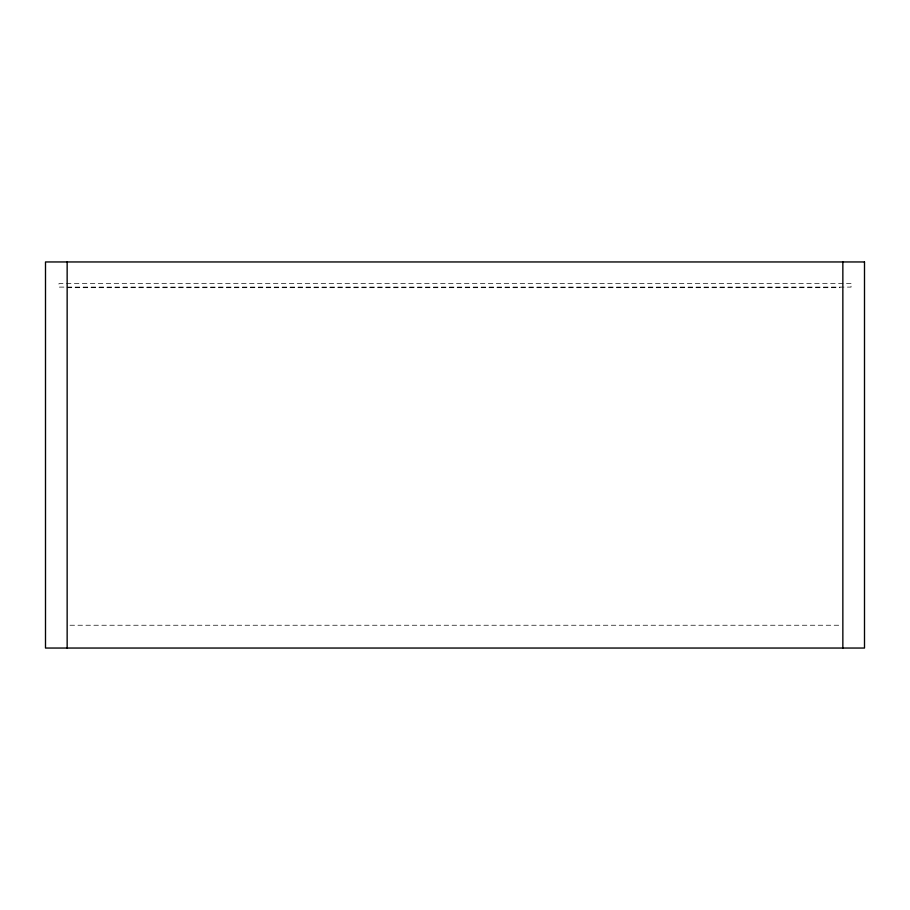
<?xml version="1.0" encoding="UTF-8"?>
<svg xmlns="http://www.w3.org/2000/svg" width="910" height="910" viewBox="0 0 910 910"><rect width="100%" height="100%" fill="white"/><g stroke="black" fill="none" stroke-linecap="round" stroke-linejoin="round"><path stroke-width="0.68" stroke-dasharray="4.55 3.41" d="M67.147 287.685L840.01 287.685M69.99 625.238L840.01 625.238M851.043 283.59L58.957 283.59L58.957 287.105L851.043 287.105L851.043 283.59"/><path stroke-width="1.36" d="M842.853 261.955L842.853 648.045M67.147 261.955L67.147 648.045M864.5 261.955L45.5 261.955L45.5 648.045L864.5 648.045L864.5 261.955"/></g></svg>
